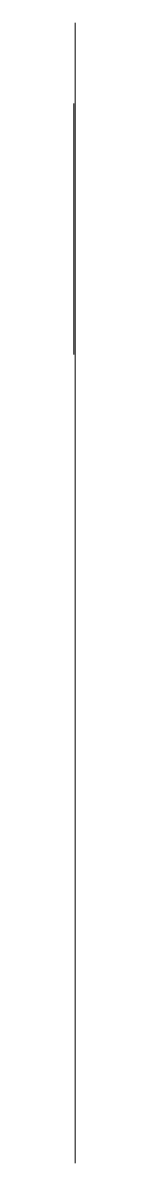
# Model space of a CAD drawing. Header units: metres. Extents: x -697843 to 22159, y -46191 to 9548.
# Drawn here: x -697842.996 to -697842.995, y -46191.263 to -46190.477 of the extents above.
import ezdxf

# ---------------------------------------------------------------- set-up
doc = ezdxf.new("R2010")
doc.units = ezdxf.units.M
for name, color, linetype, lineweight in [('AOA-Caniveau', 7, 'Continuous', 0), ('AOA-corniches', 7, 'Continuous', 0), ('AOA-tablier beton', 7, 'Continuous', 0), ('AOA-trottoir', 7, 'Continuous', 0)]:
    doc.layers.add(name, color=color, linetype=linetype, lineweight=lineweight)
doc.layers.get('0').off()

# ---------------------------------------------------------------- blocks, each defined once
blk = doc.blocks.new('A$C369d878d')
at = {"layer": 'AOA-Caniveau', "ltscale": 100000}
for p, q in [((81.41694130540199, 0.9460979536922025, 1.165507819542832), (81.41694130540199, 0.9971152334204305, 1.165517097251872)), ((81.41694130540199, 0.9971152334204305, 0.5949941623880832), (81.41694130540199, 0.9971152334204305, 0.7690058634386787)), ((81.41694130540199, 0.9460979536922025, 1.165507819542832), (81.41694130540199, 0.9460979536922025, 0.9069051988009349)), ((81.41694130540199, 0.4359418657056437, 1.195978847352464), (81.41694130540199, 0.3849245859774157, 1.195977235936304)), ((81.41694130540199, 0.4359418657056437, 1.195978847352464), (81.41694130540199, 0.4359418657056437, 0.8910956510605459)), ((81.41694130540199, 0.3849245859774157, 1.195977235936304), (81.41694130540199, 0.3849245859774157, 0.6026609723591321))]:
    blk.add_line(p, q, dxfattribs=at)
at = {"layer": 'AOA-Caniveau', "ltscale": 100000, "extrusion": (-1, 0, 0)}
blk.add_arc((-0.6910505759757655, 0.6012762530645546, -81.41694130540199), 0.3061291217770526, 181.1758520306202, 0.2591679010527848, dxfattribs=at)
at = {"layer": 'AOA-corniches', "ltscale": 100000}
for p, q in [((81.41694130540199, 1.053260171298462, 1.028954974538578), (81.41694130540199, 1.070616249900922, 1.028944770459866)), ((81.41694130540199, 1.070616249900922, 1.028944770459866), (81.41694130540199, 1.07060604640607, 1.009599020477999)), ((81.41694130540199, 1.053280578288209, 0.9902736724258716), (81.41694130540199, 1.070616249900922, 0.9902838765045843)), ((81.41694130540199, 1.070616249900922, 0.9902838765045843), (81.41694130540199, 1.07060604640607, 1.009599020477999)), ((81.41694130540199, 1.053260171298462, 0.7351770712629673), (81.41694130540199, 1.07060604640607, 0.7351872737847529)), ((81.41694130540199, 1.07060604640607, 0.7351872737847529), (81.41694130540199, 1.070595843105806, 0.7545126218368878)), ((81.41694130540199, 1.053249967998212, 0.7738583718187542), (81.41694130540199, 1.070595843105806, 0.7738481692969543)), ((81.41694130540199, 1.070595843105806, 0.7738481692969543), (81.41694130540199, 1.070595843105806, 0.7545126218368878)), ((81.41694130540199, 1.068738814045844, 1.009599020477999), (81.41694130540199, 1.068738814045844, 1.026985708786611)), ((81.41694130540199, 1.068738814045844, 1.026985708786611), (81.41694130540199, 1.055443710831895, 1.027118352468364)), ((81.41694130540199, 1.068738814045844, 1.009599020477999), (81.41694130540199, 1.068738814045844, 0.9922123290555405)), ((81.41694130540199, 1.068738814045844, 0.9922123290555405), (81.41694130540199, 1.05543350753166, 0.9921102960530135)), ((81.41694130540199, 1.068728610550991, 0.7545024177581681), (81.41694130540199, 1.068718407056124, 0.7718891060667801)), ((81.41694130540199, 1.068728610550991, 0.7545024177581681), (81.41694130540199, 1.068718407056124, 0.7371157278926361)), ((81.41694130540199, 1.068718407056124, 0.7718891060667801), (81.41694130540199, 1.055423304036779, 0.7720217497485322)), ((81.41694130540199, 1.068718407056124, 0.7371157278926361), (81.41694130540199, 1.055423304036779, 0.737013693333175)), ((81.41694130540199, 1.067840910000484, 1.009568408241854), (81.41694130540199, 1.067830706311, 0.9978242298256461)), ((81.41694130540199, 1.067840910000484, 1.009568408241854), (81.41694130540199, 1.067830706311, 1.021037092101992)), ((81.41694130540199, 1.067830706311, 0.754471805522023), (81.41694130540199, 1.067820503010736, 0.7427378311845345)), ((81.41694130540199, 1.067830706311, 0.754471805522023), (81.41694130540199, 1.067820503010736, 0.7659506934608729)), ((81.41694130540199, 1.062963657941694, 0.9929979964088957), (81.41694130540199, 1.067759282236153, 0.9977630100241299)), ((81.41694130540199, 1.062953454446827, 1.025914345912319), (81.41694130540199, 1.067749078741272, 1.02111872161786)), ((81.41694130540199, 1.062953454446827, 0.7379013936890715), (81.41694130540199, 1.067738875441023, 0.7426664088612256)), ((81.41694130540199, 1.062943251146578, 0.770817743192481), (81.41694130540199, 1.067738875441023, 0.7660221188980287)), ((81.41694130540199, 1.062933047457079, 0.9929673857296777), (81.41694130540199, 1.057157891547533, 0.9929061659281615)), ((81.41694130540199, 1.062912640661963, 0.7378707830098463), (81.41694130540199, 1.057137484557813, 0.7378197672870428)), ((81.41694130540199, 1.062902437167097, 1.025985768235628), (81.41694130540199, 1.05714768805268, 1.026036785515359)), ((81.41694130540199, 1.062882030371966, 0.770889167072724), (81.41694130540199, 1.057137484557813, 0.7709401843524475)), ((81.41694130540199, 1.05714768805268, 1.026036785515359), (81.41694130540199, 1.060984187527168, 1.019078030428737)), ((81.41694130540199, 1.057157891547533, 0.9929061659281615), (81.41694130540199, 1.060984187527168, 0.9998751250934959)), ((81.41694130540199, 1.057137484557813, 0.7709401843524475), (81.41694130540199, 1.060973984032302, 0.7639916317876185)), ((81.41694130540199, 1.057137484557813, 0.7378197672870428), (81.41694130540199, 1.060973984032302, 0.7447887264523771)), ((81.41694130540199, 1.060239335320972, 1.018404601713556), (81.41694130540199, 1.053658106041425, 1.018414805792268)), ((81.41694130540199, 1.055443710831895, 1.027118352468364), (81.41694130540199, 1.060239335320972, 1.018404601713556)), ((81.41694130540199, 1.060229131826105, 1.000793436128603), (81.41694130540199, 1.053658106041425, 1.000803640207316)), ((81.41694130540199, 1.05543350753166, 0.9921102960530135), (81.41694130540199, 1.060229131826105, 1.000793436128603)), ((81.41694130540199, 1.060229131826105, 0.7633079989937244), (81.41694130540199, 1.053647902741162, 0.763318203072437)), ((81.41694130540199, 1.055423304036779, 0.7720217497485322), (81.41694130540199, 1.060229131826105, 0.7633079989937244)), ((81.41694130540199, 1.060218928331238, 0.7457070374874846), (81.41694130540199, 1.053647902741162, 0.7457070374874846)), ((81.41694130540199, 1.055423304036779, 0.737013693333175), (81.41694130540199, 1.060218928331238, 0.7457070374874846)), ((81.41694130540199, 1.060106690276911, 1.017720968919654), (81.41694130540199, 1.053280578288209, 1.017710766397862)), ((81.41694130540199, 1.060086283481795, 0.7626243677567501), (81.41694130540199, 1.053260171298462, 0.7626141652349574)), ((81.41694130540199, 1.060065876492061, 1.001375032806116), (81.41694130540199, 1.053260171298462, 1.001395439406622)), ((81.41694130540199, 1.060055672997194, 0.7462784316432121), (81.41694130540199, 1.053239764503346, 0.7462988382437175)), ((81.41685901534971, 0.8807681420484386, 0.9161017145357633), (81.41685901534971, 1.053723814503471, 0.9316756486709963)), ((81.41685901534971, 0.9372983099764411, 0.9929051884943831), (81.41685901534971, 1.053723814503456, 1.003388818451427)), ((81.41694130540199, 1.053290781588458, 1.018425008314061), (81.41694130540199, 1.053260171298462, 1.028954974538578)), ((81.41694130540199, 1.05019913451477, 1.029965116054427), (81.41694130540199, 1.053270374793328, 1.029965116054427)), ((81.41694130540199, 1.053270374793328, 0.9891614963505617), (81.41694130540199, 1.05019913451477, 0.9891614963505617)), ((81.41694130540199, 1.053260171298462, 1.003262673712989), (81.41694130540199, 1.053270374793328, 1.029965116054427)), ((81.41694130540199, 1.053270374793328, 0.7633284071511497), (81.41694130540199, 1.053249967998212, 0.7738583718187542)), ((81.41694130540199, 1.050178727525036, 0.7748685148915229), (81.41694130540199, 1.053260171298462, 0.7748685148915229)), ((81.41694130540199, 1.053260171298462, 0.7340648936307375), (81.41694130540199, 1.050178727525036, 0.7340648936307375)), ((81.41694130540199, 1.053249967998212, 0.7481660709931575), (81.41694130540199, 1.053260171298462, 0.7748685148915229)), ((81.41694130540199, 1.05019913451477, 0.9891614963505617), (81.41694130540199, 1.050219541504504, 1.003181044197113)), ((81.41694130540199, 1.05019913451477, 1.029965116054427), (81.41694130540199, 1.050209338009637, 1.003181044197113)), ((81.41694130540199, 1.050178727525036, 0.7340648936307375), (81.41694130540199, 1.05019913451477, 0.7480946455559945)), ((81.41694130540199, 1.050178727525036, 0.7748685148915229), (81.41694130540199, 1.050188931214521, 0.7480946455559945)), ((81.41694130540199, 1.049199195909935, 1.00189540968212), (81.41694130540199, 1.034904154091166, 1.00189540968212)), ((81.41694130540199, 1.049199195909935, 1.024873592160318), (81.41694130540199, 1.034893950596299, 1.024863388081613)), ((81.41694130540199, 1.049188992415083, 1.017210797679304), (81.41694130540199, 1.034904154091166, 1.01722100020109)), ((81.41694130540199, 1.049188992415083, 0.7468090110410017), (81.41694130540199, 1.034883747101432, 0.746798806962282)), ((81.41694130540199, 1.049178788920202, 0.9942530202446704), (81.41694130540199, 1.034893950596299, 0.9942428177228848)), ((81.41694130540199, 1.049178788920202, 0.7621141949594659), (81.41694130540199, 1.034883747101432, 0.7621243990381856)), ((81.41694130540199, 1.049178788920202, 0.7697769894404942), (81.41694130540199, 1.034883747101432, 0.7697769894404942)), ((81.41694130540199, 1.049168585619952, 0.7391666216035588), (81.41694130540199, 1.034883747101432, 0.7391462165599734)), ((81.41694130540199, 1.021649864856698, 1.017720968919654), (81.41694130540199, 1.033883808496611, 1.017720968919654)), ((81.41694130540199, 1.021649864856698, 1.001405643485342), (81.41694130540199, 1.033883808496611, 1.001385236884836)), ((81.41694130540199, 1.033873605001745, 0.9980691137024991), (81.41694130540199, 1.033883808496611, 1.002762703437497)), ((81.41694130540199, 1.033883808496611, 1.002762703437497), (81.41694130540199, 1.033883808496611, 1.021037092101992)), ((81.41694130540199, 1.021639661361831, 0.7626243677567501), (81.41694130540199, 1.033873605001745, 0.7626345702785429)), ((81.41694130540199, 1.033863401701481, 0.7429827150613804), (81.41694130540199, 1.033873605001745, 0.7476763047963786)), ((81.41694130540199, 1.033873605001745, 0.7476763047963786), (81.41694130540199, 1.033873605001745, 0.7659404909390801)), ((81.41694130540199, 1.021639661361831, 0.7463192448442229), (81.41694130540199, 1.033863401701481, 0.7462988382437175)), ((81.41694130540199, 1.021639661361831, 1.002456599759128), (81.41694130540199, 1.021660068351565, 1.021037092101992)), ((81.41694130540199, 1.021649864856698, 0.9980793162242918), (81.41694130540199, 1.021639661361831, 1.002456599759128)), ((81.41694130540199, 1.021629457866965, 0.7473702011180094), (81.41694130540199, 1.021639661361831, 0.7659404909390801)), ((81.41694130540199, 1.021629457866965, 0.7429929175831731), (81.41694130540199, 1.021629457866965, 0.7473702011180094)), ((81.41694130540199, 1.006344680938227, 1.001905612203906), (81.41694130540199, 1.020629519262144, 1.001905612203906)), ((81.41694130540199, 1.00633447744336, 1.017200593600585), (81.41694130540199, 1.020629519262144, 1.01722100020109)), ((81.41694130540199, 1.00633447744336, 1.024863388081613), (81.41694130540199, 1.020619315767263, 1.024863388081613)), ((81.41694130540199, 1.00633447744336, 0.9942428177228848), (81.41694130540199, 1.020619315767263, 0.9942530202446704)), ((81.41694130540199, 1.00633447744336, 0.7468090110410017), (81.41694130540199, 1.020619315767263, 0.7468090110410017)), ((81.41694130540199, 1.006314070648244, 0.7621039924376731), (81.41694130540199, 1.020619315767263, 0.7621243990381856)), ((81.41694130540199, 1.006314070648244, 0.7391564190817661), (81.41694130540199, 1.020609112272396, 0.7391564190817661)), ((81.41694130540199, 1.006324273948493, 0.7697667869187015), (81.41694130540199, 1.020598908972147, 0.7697667869187015)), ((81.41694130540199, 1.00533453883854, 1.029975320133147), (81.41694130540199, 1.0022530950651, 1.029954913532642)), ((81.41694130540199, 1.00533453883854, 1.029975320133147), (81.41694130540199, 1.005303928353925, 1.002048461521298)), ((81.41694130540199, 1.0022530950651, 0.9891410897500634), (81.41694130540199, 1.005314131848806, 0.9891308872282707)), ((81.41694130540199, 1.005314131848806, 0.9891308872282707), (81.41694130540199, 1.005314131848806, 0.9983242001011376)), ((81.41694130540199, 1.005303928353925, 1.002048461521298), (81.41694130540199, 1.005314131848806, 0.9983242001011376)), ((81.41694130540199, 1.005314131848806, 0.7748889214920283), (81.41694130540199, 1.002232688075367, 0.7748685148915229)), ((81.41694130540199, 1.005314131848806, 0.7748889214920283), (81.41694130540199, 1.005293725053676, 0.7469518603583936)), ((81.41694130540199, 1.002232688075367, 0.734044488587152), (81.41694130540199, 1.005303928353925, 0.734044488587152)), ((81.41694130540199, 1.005303928353925, 0.734044488587152), (81.41694130540199, 1.005293725053676, 0.743237801460026)), ((81.41694130540199, 1.005293725053676, 0.7469518603583936), (81.41694130540199, 1.005293725053676, 0.743237801460026)), ((81.41694130540199, 1.002242891570233, 1.001977037641069), (81.41694130540199, 1.0022530950651, 1.029954913532642)), ((81.41694130540199, 0.997171773887402, 0.9891410897500634), (81.41694130540199, 0.9940801268137278, 0.9891512922718562)), ((81.41694130540199, 0.9971615705871528, 1.001854594924176), (81.41694130540199, 0.997151367092286, 1.029954913532642)), ((81.41694130540199, 0.9971615705871528, 0.7340546911089447), (81.41694130540199, 0.9940699235134787, 0.7340648936307375)), ((81.41694130540199, 0.9940903303085946, 1.029975320133147), (81.41694130540199, 0.997151367092286, 1.029954913532642)), ((81.41694130540199, 0.997151367092286, 0.7467681962830639), (81.41694130540199, 0.9971411635974192, 0.7748685148915229)), ((81.41694130540199, 0.9940801268137278, 0.7748787174133085), (81.41694130540199, 0.9971411635974192, 0.7748685148915229)), ((81.41694130540199, 0.9940903303085946, 1.029975320133147), (81.41694130540199, 0.9940903303085946, 1.001772968522154)), ((81.41694130540199, 0.9940903303085946, 1.001772968522154), (81.41694130540199, 0.9940801268137278, 0.9983344041798574)), ((81.41694130540199, 0.9940801268137278, 0.9891512922718562), (81.41694130540199, 0.9940801268137278, 0.9983344041798574)), ((81.41694130540199, 0.9940801268137278, 0.7748787174133085), (81.41694130540199, 0.9940699235134787, 0.7466763658023226)), ((81.41694130540199, 0.9940699235134787, 0.7340648936307375), (81.41694130540199, 0.9940699235134787, 0.7432480055387387)), ((81.41694130540199, 0.9940699235134787, 0.7466763658023226), (81.41694130540199, 0.9940699235134787, 0.7432480055387387)), ((81.41694130540199, 0.9930801882088929, 1.001915816282619), (81.41694130540199, 0.9787953498850044, 1.001915816282619)), ((81.41694130540199, 0.9930699847140261, 1.024863388081613), (81.41694130540199, 0.9787851463901234, 1.024873592160318)), ((81.41694130540199, 0.9930597812191593, 1.017210797679304), (81.41694130540199, 0.9787851463901234, 1.017210797679304)), ((81.41694130540199, 0.9930597812191593, 0.9942530202446704), (81.41694130540199, 0.9787953498850044, 0.9942530202446704)), ((81.41694130540199, 0.9930597812191593, 0.7468192135627874), (81.41694130540199, 0.9787851463901234, 0.7468294176415071)), ((81.41694130540199, 0.9930495779189101, 0.7621141949594659), (81.41694130540199, 0.9787749428952566, 0.7621141949594659)), ((81.41694130540199, 0.9930495779189101, 0.7697667869187015), (81.41694130540199, 0.9787749428952566, 0.7697769894404942)), ((81.41694130540199, 0.9930495779189101, 0.7391666216035588), (81.41694130540199, 0.9787749428952566, 0.7391666216035588)), ((81.41694130540199, 0.9777750042904216, 1.016710827403806), (81.41694130540199, 0.9705917713436207, 1.016700624882013)), ((81.41694130540199, 0.9777750042904216, 0.9980895203030045), (81.41694130540199, 0.977764800795569, 1.001364830284324)), ((81.41694130540199, 0.977764800795569, 1.001364830284324), (81.41694130540199, 0.9777750042904216, 1.021026889580199)), ((81.41694130540199, 0.977764800795569, 1.017720968919654), (81.41694130540199, 0.9716223204330561, 1.017710766397862)), ((81.41694130540199, 0.977764800795569, 1.001395439406622), (81.41694130540199, 0.9715917099484415, 1.001405643485342)), ((81.41694130540199, 0.977764800795569, 1.00241578500119), (81.41694130540199, 0.9705713643538729, 1.00241578500119)), ((81.41694130540199, 0.977764800795569, 0.7616142262408943), (81.41694130540199, 0.9705713643538729, 0.7616142262408943)), ((81.41694130540199, 0.977754597300688, 0.7626345702785429), (81.41694130540199, 0.9716019134433083, 0.7626243677567501)), ((81.41694130540199, 0.977754597300688, 0.7462988382437175), (81.41694130540199, 0.9715815064535889, 0.7463090407655102)), ((81.41694130540199, 0.977754597300688, 0.7473191838382789), (81.41694130540199, 0.9705611608590061, 0.7473191838382789)), ((81.41694130540199, 0.977754597300688, 0.7429929175831731), (81.41694130540199, 0.977754597300688, 0.7462682275644994)), ((81.41694130540199, 0.977754597300688, 0.7462682275644994), (81.41694130540199, 0.977754597300688, 0.7659404909390801)), ((81.41694130540199, 0.9716223204330561, 1.017710766397862), (81.41694130540199, 0.9715917099484415, 1.001405643485342)), ((81.41694130540199, 0.9705917713436207, 1.016700624882013), (81.41694130540199, 0.9716223204330561, 1.017710766397862)), ((81.41694130540199, 0.9716019134433083, 0.7626243677567501), (81.41694130540199, 0.9715815064535889, 0.7463090407655102)), ((81.41694130540199, 0.9705713643538729, 0.7616142262408943), (81.41694130540199, 0.9716019134433083, 0.7626243677567501)), ((81.41694130540199, 0.9705713643538729, 1.00241578500119), (81.41694130540199, 0.9715917099484415, 1.001405643485342)), ((81.41694130540199, 0.9705611608590061, 0.7473191838382789), (81.41694130540199, 0.9715815064535889, 0.7463090407655102)), ((81.41694130540199, 0.9705917713436207, 1.016700624882013), (81.41694130540199, 0.9705713643538729, 1.00241578500119)), ((81.41694130540199, 0.9705713643538729, 0.7616142262408943), (81.41694130540199, 0.9705611608590061, 0.7473191838382789)), ((81.41685901534971, 0.9372983099764411, 0.9929051884943831), (81.41685901534971, 0.8807681420484386, 0.9161017145357633)), ((81.41694130540199, 0.9360122589881428, 1.197699729279037), (81.41694130540199, 0.9359612419030299, 1.114908886801921)), ((81.41694130540199, 0.9359612419030299, 1.114908886801921), (81.41694130540199, 0.9360122589881428, 1.197699729279037))]:
    blk.add_line(p, q, dxfattribs=at)
at = {"layer": 'AOA-corniches'}
for p, q in [((81.41694130480026, 1.030038160938759, 0.3098357385389079), (81.41694130499081, 0.9272865385300264, 0.4065774877986996)), ((81.41694130540199, 0.3849245859774157, 1.195977235936304), (81.41694130540199, 0.3237944575356835, 1.195977235936304))]:
    blk.add_line(p, q, dxfattribs=at)
at = {"layer": 'AOA-corniches', "ltscale": 100000, "extrusion": (-1, 0, 0)}
for centre, radius, start, end in [((-1.06010771375972, 1.000420907852387, -81.41694130540199), 0.001020345586147048, 90.0008194459426, 216.9735805403319), ((-1.060093804202296, 0.7453280246235607, -81.41694130540199), 0.001020345586147048, 90.0008194459426, 216.9735805403319), ((-1.041574192640795, 1.021042357618349, -81.41694130540199), 0.007684477789657598, 330.1379860874296, 29.86365555865598), ((-1.063096943270679, 1.009563161408586, -81.41694130540199), 0.02920739267354499, 344.8115333337255, 15.19010553506189), ((-1.041573864324477, 0.998084581740649, -81.41694130540199), 0.007684477789657598, 330.1379860874296, 29.86365555865598), ((-1.041560283083385, 0.7659494759464422, -81.41694130540199), 0.007684477789657598, 330.1379860874296, 29.86365555865598), ((-1.063083033713269, 0.7544702797366796, -81.41694130540199), 0.02920739267354499, 344.8115333337255, 15.19010553506189), ((-1.041559954767081, 0.7429917000687496, -81.41694130540199), 0.007684477789657598, 330.1379860874296, 29.86365555865598), ((-1.013004515992989, 1.021042767089313, -81.41694130540199), 0.007684477789657594, 330.1379860874296, 29.86365555865598), ((-1.034527266622874, 1.00956357087955, -81.41694130540199), 0.02920739267354501, 344.8115333337255, 15.19010553506189), ((-1.013004187676685, 0.9980849912116128, -81.41694130540199), 0.007684477789657594, 330.1379860874296, 29.86365555865598), ((-1.012990606435579, 0.7659498838604861, -81.41694130540199), 0.007684477789657594, 330.1379860874296, 29.86365555865598), ((-1.034513357065464, 0.7544706876507163, -81.41694130540199), 0.02920739267354501, 344.8115333337255, 15.19010553506189), ((-1.012990278119275, 0.7429921064258664, -81.41694130540199), 0.007684477789657594, 330.1379860874296, 29.86365555865598), ((-0.9854551849397524, 1.021043160991042, -81.41694130540199), 0.007684477789657598, 330.1379860874296, 29.86365555865598), ((-1.006977935569623, 1.009563964781272, -81.41694130540199), 0.02920739267354499, 344.8115333337255, 15.19010553506189), ((-0.9854548566234342, 0.9980853851133418, -81.41694130540199), 0.007684477789657598, 330.1379860874296, 29.86365555865598), ((-0.9854412753823425, 0.7659502762052952, -81.41694130540199), 0.007684477789657598, 330.1379860874296, 29.86365555865598), ((-1.006964026012227, 0.7544710815524525, -81.41694130540199), 0.02920739267354499, 344.8115333337255, 15.19010553506189), ((-0.9854409470660386, 0.7429925003275883, -81.41694130540199), 0.007684477789657598, 330.1379860874296, 29.86365555865598)]:
    blk.add_arc(centre, radius, start, end, dxfattribs=at)
at = {"layer": 'AOA-corniches', "ltscale": 100000, "extrusion": (1, 0, 0)}
for centre, radius, start, end in [((1.060026348337047, 1.018756519432245, 81.41694130540199), 0.001020345586147048, 269.9991805540574, 36.97194168248011), ((1.060012438779623, 0.7636636362034182, 81.41694130540199), 0.001020345586147048, 269.9991805540574, 36.97194168248011), ((1.042530766441075, 1.021042343606034, 81.41694130540199), 0.007684477770929916, 330.136347209577, 29.8620166824635), ((1.021007687494887, 1.009563765495024, 81.41694130540199), 0.02920739263713433, 344.8098944649379, 15.18846666627451), ((1.042530438319389, 0.9980845677283341, 81.41694130540199), 0.007684477770929916, 330.136347209577, 29.8620166824635), ((1.042516857078297, 0.7659494603772146, 81.41694130540199), 0.007684477770929916, 330.136347209577, 29.8620166824635), ((1.020993777937491, 0.7544708807092704, 81.41694130540199), 0.02920739263713433, 344.8098944649379, 15.18846666627451), ((1.042516528761979, 0.7429916844995077, 81.41694130540199), 0.007684477770929916, 330.136347209577, 29.8620166824635), ((1.013961089987887, 1.021042753076998, 81.41694130540199), 0.007684477770929925, 330.136347209577, 29.8620166824635), ((0.9924380108470956, 1.009564173409068, 81.41694130540199), 0.02920739263713428, 344.8098944649379, 15.18846666627451), ((1.013960761671584, 0.9980849771992979, 81.41694130540199), 0.007684477770929925, 330.136347209577, 29.8620166824635), ((1.013947180430492, 0.7659498682912513, 81.41694130540199), 0.007684477770929925, 330.136347209577, 29.8620166824635), ((0.9924241012896857, 0.7544712886233143, 81.41694130540199), 0.02920739263713428, 344.8098944649379, 15.18846666627451), ((1.013946852114174, 0.7429920924135445, 81.41694130540199), 0.007684477770929925, 330.136347209577, 29.8620166824635), ((0.9864117589346648, 1.021043146978727, 81.41694130540199), 0.007684477770929916, 330.136347209577, 29.8620166824635), ((0.9648886797938445, 1.00956456575387, 81.41694130540199), 0.02920739263713433, 344.8098944649379, 15.18846666627451), ((0.9864114306183467, 0.9980853711010269, 81.41694130540199), 0.007684477770929916, 330.136347209577, 29.8620166824635), ((0.9863978493772407, 0.7659502637499003, 81.41694130540199), 0.007684477770929916, 330.136347209577, 29.8620166824635), ((0.9648747702364489, 0.7544716840819703, 81.41694130540199), 0.02920739263713433, 344.8098944649379, 15.18846666627451), ((0.9863975210609368, 0.7429924878722005, 81.41694130540199), 0.007684477770929916, 330.136347209577, 29.8620166824635)]:
    blk.add_arc(centre, radius, start, end, dxfattribs=at)
at = {"layer": 'AOA-corniches', "ltscale": 100000}
blk.add_3dface([(81.41694130540199, 0.9971152334204305, 1.165517097251872), (81.41694130540199, 0.9971152334204305, 0.5949941623880832), (81.41694130540199, 1.002232688075367, 0.5949941623880832), (81.41694130540199, 1.002232688075367, 1.165517097251872)], dxfattribs=at)
at = {"layer": 'AOA-tablier beton', "ltscale": 100000}
blk.add_line((81.41694130540199, 1.078742908426364, 1.164712653397252), (81.41694130540199, 1.053742908426358, 1.139712653397254), dxfattribs=at)
at = {"layer": 'AOA-tablier beton', "ltscale": 100000, "extrusion": (-1, 0, 0), "elevation": -81.41694130540199, "flags": 128}
blk.add_lwpolyline([(-1.078742908426378, 1.164712653397252), (-1.078742908426378, 1.195323021234188), (-1.081803945210069, 1.195333225312901), (-1.081834555500052, 1.167773690180944), (-1.109350828389822, 1.167181937689357), (-1.109350828389822, 1.16410049586208)], close=True, dxfattribs=at)
at = {"layer": 'AOA-trottoir', "lineweight": 13, "ltscale": 100000}
for p in [(81.41694130540199, 1.078742908426364, 1.164712653397252), (81.41694130540199, 1.053742908426386, 0.8755933504483622)]:
    blk.add_line(p, (81.41694130540199, 1.053742908426358, 1.139712653397254), dxfattribs=at)
blk = doc.blocks.new('ff')
blk.add_blockref('A$C369d878d', (-63521.72862946273, -23095.27288249658))

msp = doc.modelspace()

# ---------------------------------------------------------------- block references
at = {"xscale": 10}
msp.add_blockref('ff', (-63439.87858735349, -23096.3136958868), dxfattribs=at)

doc.saveas('drawing.dxf')
